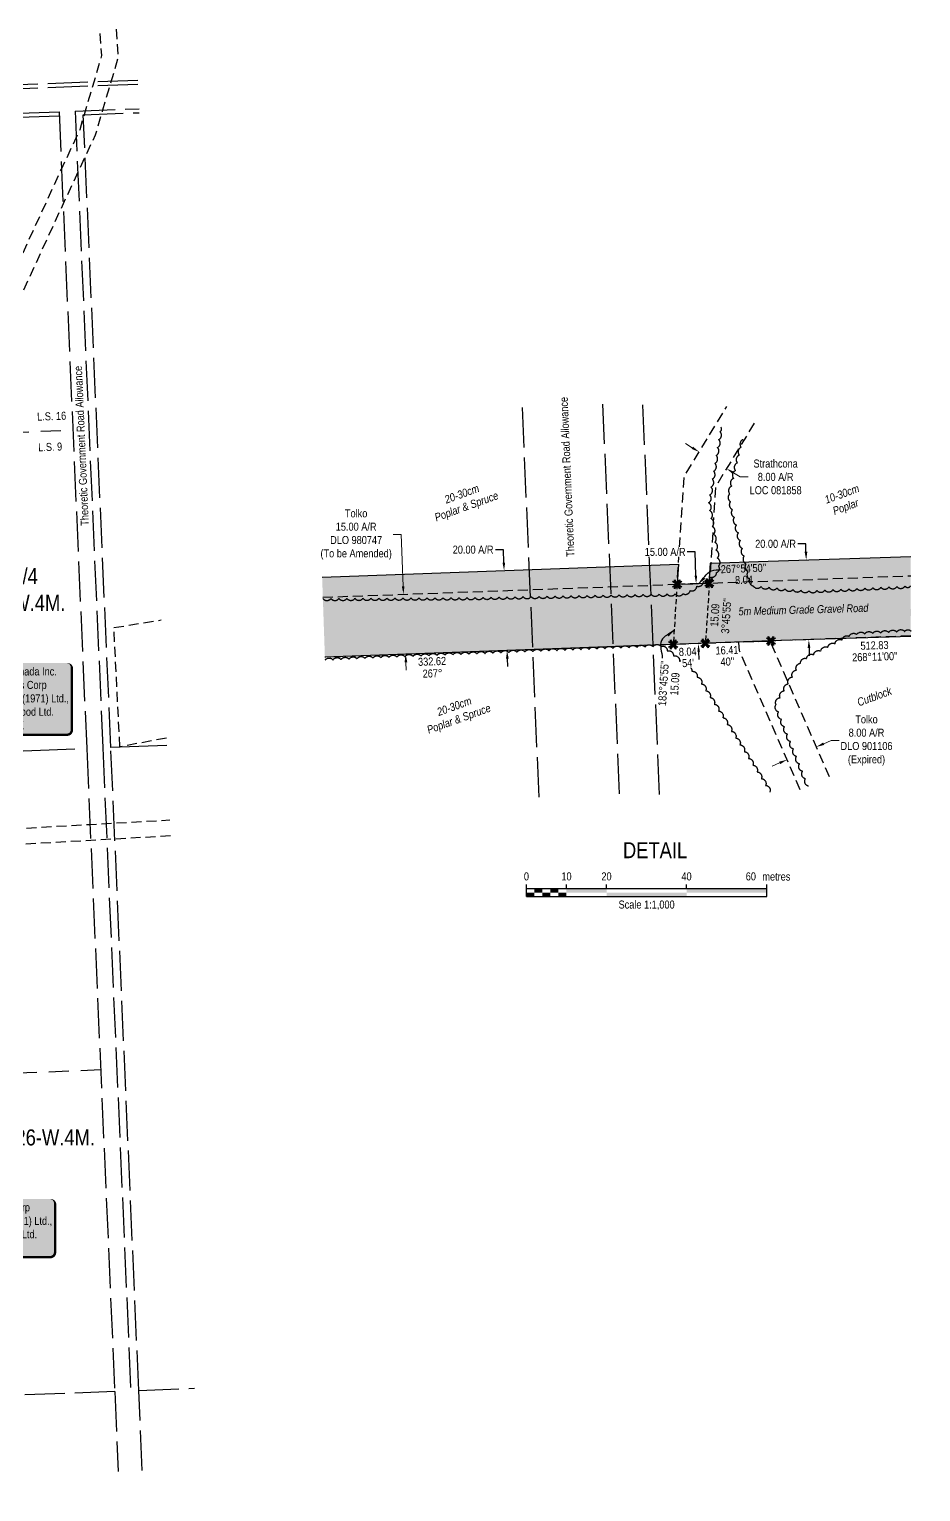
# Model space of a CAD drawing. Extents: x 686944 to 691954, y 6148394 to 6152199.
# Drawn here: x 690841 to 691954, y 6148522 to 6150350 of the extents above; entities that cross this region are included whole.
import ezdxf
from ezdxf.enums import TextEntityAlignment as Align

# ---------------------------------------------------------------- set-up
doc = ezdxf.new("R2010")
doc.units = 0
doc.header["$LTSCALE"] = 5
doc.header["$PDSIZE"] = 0.5
for name, pattern in [('0', [1, 1, 0]), ('foc-ACCESSROAD', [3.75, 2.5, -1.25]), ('foc-LSD', [8, 5, -3]), ('foc-QUARTERLINE', [33, 25, -3, 2, -3]), ('foc-TRAV', [1.875, 1.25, -0.625]), ('foc-UNSURVEYED', [12.5, 10, -2.5])]:
    doc.linetypes.add(name, pattern=pattern)
doc.layers.get('Defpoints').update_dxf_attribs({"color": 9})
for name, color, linetype in [('AS-ROADS', 254, 'Continuous'), ('AS-SURFACE IMPACT', 7, 'Continuous'), ('C-SYMBOL', 7, 'Continuous'), ('DETAIL-T', 7, 'Continuous'), ('F-AR', 190, 'foc-ACCESSROAD'), ('F-WS', 190, 'foc-ACCESSROAD'), ('L-BD', 7, 'Continuous'), ('L-MON', 1, 'Continuous'), ('L-ROAD-T', 7, 'Continuous'), ('L-SECQ', 8, 'foc-QUARTERLINE'), ('L-SECTION-LSD', 7, 'foc-LSD'), ('L-USEC', 7, 'foc-UNSURVEYED'), ('P-PROPOSED', 10, 'Continuous'), ('P-PROPOSED-H', 21, 'Continuous'), ('P-TRAV', 4, 'foc-TRAV'), ('P-TXT', 4, 'Continuous'), ('T-BUSH', 110, '0'), ('T-BUSH-T', 110, 'Continuous')]:
    doc.layers.add(name, color=color, linetype=linetype)
doc.layers.add('F-AR-T', color=190, linetype='Continuous', lineweight=9)
doc.layers.add('T-TEXT', color=48, linetype='Continuous', lineweight=18)
doc.styles.add('100L', font='', dxfattribs={"height": 11})
doc.styles.add('175L', font='', dxfattribs={"height": 20})
doc.styles.add('80', font='', dxfattribs={"height": 10})
doc.styles.add('80CG', font='', dxfattribs={"height": 10})
doc.styles.add('80L', font='', dxfattribs={"height": 10})
doc.styles.add('80LS', font='', dxfattribs={"height": 10})
doc.styles.get('100L').set_extended_font_data('Arial Narrow')
doc.styles.get('175L').set_extended_font_data('Arial Narrow')
doc.styles.get('80').set_extended_font_data('Arial Narrow')
doc.styles.get('80CG').set_extended_font_data('Arial Narrow')
doc.styles.get('80L').set_extended_font_data('Arial Narrow')
doc.styles.get('80LS').set_extended_font_data('Arial Narrow', italic=True)
doc.dimstyles.new('Compass 5 000', dxfattribs={"dimscale": 5, "dimtxt": 9, "dimasz": 2, "dimexe": 0.2, "dimexo": 0.0625, "dimgap": 0.5, "dimtad": 0, "dimtih": 1, "dimtoh": 1, "dimzin": 0, "dimdsep": 46, "dimtxsty": '80CG', "dimcen": 0.1, "dimse1": 1, "dimse2": 1, "dimclrd": 256, "dimclrt": 256, "dimaunit": 1, "dimadec": 4, "dimazin": 0, "dimtfac": 0.06, "dimtofl": 0, "dimtmove": 0, "dimatfit": 1, "dimfxl": 0.2, "dimtolj": 1, "dimtzin": 0, "dimlwd": -1, "dimarcsym": 0})

# ---------------------------------------------------------------- blocks, each defined once
blk = doc.blocks.new('*U43')
h = blk.add_hatch(color=255)
edge = h.paths.add_edge_path()
edge.add_line((-124, -45.5), (124, -45.5))
edge.add_arc((124, -39.5), 6, 270, 360)
edge.add_line((130, -39.5), (130, 38))
edge.add_arc((124, 38), 6, 0, 90)
edge.add_line((124, 44), (-124, 44))
edge.add_arc((-124, 38), 6, 90, 180)
edge.add_line((-130, 38), (-130, -39.5))
edge.add_arc((-124, -39.5), 6, 180, 270)
at = {"color": 44, "flags": 128}
blk.add_lwpolyline([(-124, -45.5, 3, 3, 0), (124, -45.5, 3, 3, 0.414214), (130, -39.5, 3, 3, 0), (130, 38, 3, 0, 0.414214), (124, 44, 0, 0, 0), (-124, 44, 0, 0, 0.414214), (-130, 38, 0, 0, 0), (-130, -39.5, 0, 3, 0.414214)], format="xyseb", close=True, dxfattribs=at)
at = {"color": 44, "style": '80'}
blk.add_attdef('ENTER_TEXT_001', (-36, -5), '', height=10, dxfattribs=at)
blk = doc.blocks.new('*U42')
h = blk.add_hatch(color=255)
edge = h.paths.add_edge_path()
edge.add_line((-124, -37), (124, -37))
edge.add_arc((124, -31), 6, 270, 360)
edge.add_line((130, -31), (130, 29.5))
edge.add_arc((124, 29.5), 6, 0, 90)
edge.add_line((124, 35.5), (-124, 35.5))
edge.add_arc((-124, 29.5), 6, 90, 180)
edge.add_line((-130, 29.5), (-130, -31))
edge.add_arc((-124, -31), 6, 180, 270)
at = {"color": 44, "flags": 128}
blk.add_lwpolyline([(-124, -37, 3, 3, 0), (124, -37, 3, 3, 0.414214), (130, -31, 3, 3, 0), (130, 29.5, 3, 0, 0.414214), (124, 35.5, 0, 0, 0), (-124, 35.5, 0, 0, 0.414214), (-130, 29.5, 0, 0, 0), (-130, -31, 0, 3, 0.414214)], format="xyseb", close=True, dxfattribs=at)
at = {"color": 44, "style": '80'}
blk.add_attdef('ENTER_TEXT_001', (-36, -5), '', height=10, dxfattribs=at)
blk = doc.blocks.new('TEMP')
h = blk.add_hatch(color=255)
h.dxf.hatch_style = 1
h.paths.add_polyline_path([(0, 0.25), (-0.67, 1.15), (-0.67, 0.67), (-1.15, 0.67), (-0.25, 0), (-1.15, -0.67), (-0.67, -0.67), (-0.67, -1.15), (0, -0.25), (0.67, -1.15), (0.67, -0.67), (1.15, -0.67), (0.25, 0), (1.15, 0.67), (0.67, 0.67), (0.67, 1.15)])
h.paths.add_polyline_path([(0.57, 0.85), (0.57, 0.57), (0.85, 0.57), (0.08, 0), (0.85, -0.57), (0.57, -0.57), (0.57, -0.85), (0, -0.08), (-0.57, -0.85), (-0.57, -0.57), (-0.85, -0.57), (-0.08, 0), (-0.85, 0.57), (-0.57, 0.57), (-0.57, 0.85), (0, 0.08)], flags=16)
h = blk.add_hatch(color=1)
h.dxf.hatch_style = 1
h.paths.add_polyline_path([(0, 0.08), (-0.57, 0.85), (-0.57, 0.57), (-0.85, 0.57), (-0.08, 0), (-0.85, -0.57), (-0.57, -0.57), (-0.57, -0.85), (0, -0.08), (0.57, -0.85), (0.57, -0.57), (0.85, -0.57), (0.08, 0), (0.85, 0.57), (0.57, 0.57), (0.57, 0.85)])
at = {"color": 1}
for p, q in [((-0.08, 0), (0.08, 0)), ((0, 0.08), (0, -0.08))]:
    blk.add_line(p, q, dxfattribs=at)
at = {"color": 255, "flags": 128}
blk.add_lwpolyline([(-0.25, 0), (-1.15, 0.67), (-0.67, 0.67), (-0.67, 1.15), (0, 0.25), (0.67, 1.15), (0.67, 0.67), (1.15, 0.67), (0.25, 0), (1.15, -0.67), (0.67, -0.67), (0.67, -1.15), (0, -0.25), (-0.67, -1.15), (-0.67, -0.67), (-1.15, -0.67)], close=True, dxfattribs=at)
at = {"color": 1, "flags": 128}
blk.add_lwpolyline([(-0.08, 0), (-0.85, 0.57), (-0.57, 0.57), (-0.57, 0.85), (0, 0.08), (0.57, 0.85), (0.57, 0.57), (0.85, 0.57), (0.08, 0), (0.85, -0.57), (0.57, -0.57), (0.57, -0.85), (0, -0.08), (-0.57, -0.85), (-0.57, -0.57), (-0.85, -0.57)], close=True, dxfattribs=at)
blk = doc.blocks.new('*D63')
at = {"layer": 'Defpoints', "color": 0, "transparency": 16777216}
for p in [(691684.3, 6149832.7), (691711.8, 6149800.9), (691718.5, 6149811.8)]:
    blk.add_point(p, dxfattribs=at)
at = {"layer": 'F-AR-T', "transparency": 16777216}
for p, q in [((691669.1, 6149827), (691660.6, 6149832.2)), ((691720.4, 6149795.7), (691728.9, 6149790.5)), ((691728.9, 6149790.5), (691738.9, 6149790.5))]:
    blk.add_line(p, q, dxfattribs=at)
for points in [[(691670, 6149828.4), (691668.2, 6149825.5), (691677.6, 6149821.8)], [(691721.2, 6149797.1), (691719.5, 6149794.3), (691711.8, 6149800.9)]]:
    blk.add_solid(points, dxfattribs=at)
at = {"layer": 'F-AR-T', "transparency": 16777216, "insert": (691773.2, 6149790.5), "char_height": 10, "attachment_point": 5, "style": '80CG'}
blk.add_mtext('\\A1;Strathcona\\P8.00 A/R\\PLOC 081858', dxfattribs=at)
blk = doc.blocks.new('*D64')
at = {"layer": 'Defpoints', "color": 0, "transparency": 16777216}
for p in [(691816.1, 6149471.4), (691779.4, 6149455.4), (691824, 6149453.1)]:
    blk.add_point(p, dxfattribs=at)
at = {"layer": 'F-AR-T', "transparency": 16777216}
for p, q in [((691833.2, 6149457.1), (691842.4, 6149461.1)), ((691842.4, 6149461.1), (691852.4, 6149461.1)), ((691778.2, 6149433.1), (691769, 6149429.1))]:
    blk.add_line(p, q, dxfattribs=at)
for points in [[(691832.5, 6149458.7), (691833.9, 6149455.6), (691824, 6149453.1)], [(691777.5, 6149434.6), (691778.9, 6149431.6), (691787.4, 6149437.1)]]:
    blk.add_solid(points, dxfattribs=at)
at = {"layer": 'F-AR-T', "transparency": 16777216, "insert": (691886.7, 6149461.1), "char_height": 10, "attachment_point": 5, "style": '80CG'}
blk.add_mtext('\\A1;Tolko\\P8.00 A/R\\PDLO 901106\\P(Expired)', dxfattribs=at)
blk = doc.blocks.new('*D65')
at = {"layer": 'Defpoints', "color": 0, "transparency": 16777216}
for p in [(691308.3, 6149643.9), (691397.1, 6149647.1), (691399.9, 6149572.1)]:
    blk.add_point(p, dxfattribs=at)
at = {"layer": 'F-AR-T', "transparency": 16777216}
for p, q in [((691305.6, 6149718.5), (691295.6, 6149718.5)), ((691307.9, 6149653.8), (691305.6, 6149718.5)), ((691311.4, 6149558.8), (691311.8, 6149548.9))]:
    blk.add_line(p, q, dxfattribs=at)
for points in [[(691309.6, 6149653.9), (691306.3, 6149653.8), (691308.3, 6149643.9)], [(691313.1, 6149558.9), (691309.7, 6149558.8), (691311, 6149568.8)]]:
    blk.add_solid(points, dxfattribs=at)
at = {"layer": 'F-AR-T', "transparency": 16777216, "insert": (691249.2, 6149718.5), "char_height": 10, "attachment_point": 5, "style": '80CG'}
blk.add_mtext('\\A1;Tolko\\P15.00 A/R\\PDLO 980747\\P(To be Amended)', dxfattribs=at)
blk = doc.blocks.new('*D66')
at = {"layer": 'Defpoints', "color": 0, "transparency": 16777216}
for p in [(691434, 6149673.4), (691434.6, 6149673.4), (691438.3, 6149573.5)]:
    blk.add_point(p, dxfattribs=at)
at = {"layer": 'P-TXT', "transparency": 16777216}
for p, q in [((691433.1, 6149699.6), (691423.1, 6149699.6)), ((691433.7, 6149683.4), (691433.1, 6149699.6)), ((691438, 6149563.5), (691438.4, 6149553.5))]:
    blk.add_line(p, q, dxfattribs=at)
for points in [[(691435.3, 6149683.4), (691432, 6149683.3), (691434, 6149673.4)], [(691439.7, 6149563.5), (691436.4, 6149563.4), (691437.7, 6149573.5)]]:
    blk.add_solid(points, dxfattribs=at)
at = {"layer": 'P-TXT', "transparency": 16777216, "insert": (691395.3, 6149699.6), "char_height": 10, "attachment_point": 5, "style": '80CG'}
blk.add_mtext('\\A1;20.00 A/R', dxfattribs=at)
blk = doc.blocks.new('*D78')
at = {"layer": 'Defpoints', "color": 0, "transparency": 16777216}
for p in [(691668, 6149657), (691673.9, 6149657.2), (691670.7, 6149582)]:
    blk.add_point(p, dxfattribs=at)
at = {"layer": 'P-TXT', "transparency": 16777216}
for p, q in [((691672.5, 6149696.8), (691662.5, 6149696.8)), ((691673.6, 6149667.2), (691672.5, 6149696.8)), ((691677, 6149572.2), (691677.4, 6149562.2))]:
    blk.add_line(p, q, dxfattribs=at)
for points in [[(691675.2, 6149667.2), (691671.9, 6149667.1), (691673.9, 6149657.2)], [(691678.7, 6149572.2), (691675.4, 6149572.1), (691676.7, 6149582.2)]]:
    blk.add_solid(points, dxfattribs=at)
at = {"layer": 'P-TXT', "transparency": 16777216, "insert": (691635.2, 6149696.8), "char_height": 10, "attachment_point": 5, "style": '80CG', "bg_fill": 3, "box_fill_scale": 1.1, "bg_fill_color": 256, "bg_fill_true_color": 13158600, "bg_fill_transparency": 0}
blk.add_mtext('\\A1;15.00 A/R', dxfattribs=at)
blk = doc.blocks.new('*D79')
at = {"layer": 'Defpoints', "color": 0, "transparency": 16777216}
for p in [(691811.4, 6149686.9), (691811.6, 6149686.9), (691814.8, 6149587)]:
    blk.add_point(p, dxfattribs=at)
at = {"layer": 'P-TXT', "transparency": 16777216}
for p, q in [((691810.8, 6149706.9), (691800.8, 6149706.9)), ((691811.1, 6149696.9), (691810.8, 6149706.9)), ((691814.9, 6149577), (691815.2, 6149567))]:
    blk.add_line(p, q, dxfattribs=at)
for points in [[(691812.8, 6149697), (691809.4, 6149696.9), (691811.4, 6149686.9)], [(691816.6, 6149577), (691813.2, 6149576.9), (691814.6, 6149587)]]:
    blk.add_solid(points, dxfattribs=at)
at = {"layer": 'P-TXT', "transparency": 16777216, "insert": (691773.1, 6149706.9), "char_height": 10, "attachment_point": 5, "style": '80CG'}
blk.add_mtext('\\A1;20.00 A/R', dxfattribs=at)
blk = doc.blocks.new('*U89')
at = {"color": 0}
for p, q in [((-150, 0), (-150, 15)), ((-150, 10), (150.2, 10)), ((-150, 0), (150.2, 0)), ((-100, 10), (-100, 15)), ((-50, 10), (-50, 15)), ((50, 10), (50, 15)), ((150.2, 0), (150.2, 15))]:
    blk.add_line(p, q, dxfattribs=at)
for points in [[(-150, 5), (-140, 5), (-150, 0), (-140, 0)], [(-140, 10), (-130, 10), (-140, 5), (-130, 5)], [(-130, 5), (-120, 5), (-130, 0), (-120, 0)], [(-120, 10), (-110, 10), (-120, 5), (-110, 5)], [(-110, 5), (-100, 5), (-110, 0), (-100, 0)], [(-100, 10), (-50, 10), (-100, 5), (-50, 5)], [(-50, 5), (50, 5), (-50, 0), (50, 0)], [(50, 10), (150.2, 10), (50, 5), (150.2, 5)]]:
    blk.add_solid(points, dxfattribs=at)
at = {"color": 0, "style": '80'}
blk.add_text('metres', height=10, dxfattribs=at).set_placement((162.2, 20), align=Align.CENTER)
at = {"color": 0, "char_height": 10, "style": '80'}
for s, insert, attachment_point in [('0', (-150, 30.2), 2), ('10', (-100, 30.2), 2), ('20', (-50, 30.2), 2), ('40', (50, 30.2), 2), ('60', (136.7, 30.2), 3), ('Scale 1:1,000', (0.1, -5), 2)]:
    blk.add_mtext(s, dxfattribs=dict(at, insert=insert, attachment_point=attachment_point))

msp = doc.modelspace()

# ---------------------------------------------------------------- hatches: boundary and pattern name
at = {"layer": 'P-PROPOSED-H'}
h = msp.add_hatch(color=256, dxfattribs=at)
h.dxf.hatch_style = 1
h.paths.add_polyline_path([(691206.727, 6149665.096), (691651.793, 6149681.331), (691650.147, 6149656.32), (691690.363, 6149657.785), (691692.009, 6149682.798), (691763.928, 6149685.421), (691941.94, 6149691.068), (691941.94, 6149591.026), (691767.336, 6149585.488), (691210.167, 6149565.164)])

# ---------------------------------------------------------------- linework, layer by layer
at = {"layer": 'AS-ROADS', "const_width": 24.998, "flags": 128}
msp.add_lwpolyline([(691208.912, 6149601.617), (691367.871, 6149607.657), (691608.896, 6149617.067), (691941.94, 6149629.152)], dxfattribs=at)
at = {"layer": 'F-AR', "flags": 128}
for points in [[(690330.049, 6148522.357), (690335.017, 6148623.738), (690336.972, 6148663.643), (690389.312, 6148953.778), (690398.223, 6149009.456), (690396.378, 6149030.771), (690404.099, 6149047.803), (690403.423, 6149079.014), (690411.498, 6149095.548), (690431.964, 6149229.554), (690475.139, 6149331.099), (690529.07, 6149436.123), (690568.007, 6149511.962), (690707.603, 6149798.336), (690790.196, 6149977.297), (690881.172, 6150175.149), (690904.345, 6150224.773), (690908.59, 6150239.171), (690911.239, 6150248.158), (690920.236, 6150278.674), (690931.551, 6150317.059), (690929.15, 6150349.112)], [(690949.281, 6150349.945), (690951.906, 6150314.894), (690941.463, 6150279.466), (690932.465, 6150248.947), (690923.231, 6150217.626), (690910.694, 6150190.777), (690883.065, 6150131.612), (690808.462, 6149968.867), (690725.869, 6149789.906), (690586.057, 6149503.034), (690552.169, 6149437.027), (690493.385, 6149322.549), (690451.487, 6149224.008), (690430.94, 6149089.471), (690423.66, 6149074.566), (690424.33, 6149043.661), (690416.894, 6149027.257), (690418.498, 6149008.722), (690409.163, 6148950.398), (690357.02, 6148661.352), (690355.216, 6148624.527), (690350.249, 6148523.183)], [(691746.37, 6149857.598), (691698.325, 6149778.777), (691690.363, 6149657.785), (691650.147, 6149656.32), (691659.024, 6149791.216), (691712.187, 6149878.433)], [(691207.585, 6149640.178), (691466.286, 6149649.614), (691617.048, 6149655.113), (691650.147, 6149656.32), (691690.363, 6149657.785), (691941.94, 6149666.963)], [(691941.94, 6149591.857), (691767.336, 6149585.488), (691727.326, 6149584.028), (691620.251, 6149580.12), (691469.488, 6149574.621), (691210.167, 6149565.162)], [(691803.756, 6149399.602), (691727.915, 6149573.168), (691727.326, 6149584.028), (691767.336, 6149585.488), (691767.496, 6149582.558), (691840.435, 6149415.629)], [(691017.478, 6149341.879), (690947.767, 6149337.943), (690917.639, 6149336.241), (690566.024, 6149316.387), (690541.815, 6149315.021), (690528.794, 6149314.286), (690468.48, 6149263.974), (690486.006, 6149305.196), (690521.485, 6149333.946), (690555.771, 6149335.88), (690585.021, 6149337.53), (690916.769, 6149356.255), (690946.897, 6149357.955), (691016.608, 6149361.889)]]:
    msp.add_lwpolyline(points, dxfattribs=at)
at = {"layer": 'F-WS'}
msp.add_lwpolyline([(691012.161, 6149464.205), (690954.071, 6149453.281), (690946.646, 6149602.243), (691005.748, 6149611.736)], dxfattribs=at)
at = {"layer": 'L-SECQ'}
for p, q in [((690113.363, 6149419.865), (690912.645, 6149451.16)), ((691012.558, 6149455.072), (690942.794, 6149452.341))]:
    msp.add_line(p, q, dxfattribs=at)
at = {"layer": 'L-SECTION-LSD'}
for p, q in [((690096.042, 6149820.016), (690895.348, 6149849.042)), ((690930.106, 6149049.429), (690130.75, 6149018.155))]:
    msp.add_line(p, q, dxfattribs=at)
at = {"layer": 'L-USEC'}
for p, q in [((690976.658, 6150280.951), (690261.307, 6150254.324)), ((690976.471, 6150285.977), (690271.17, 6150259.724)), ((690078.72, 6150220.167), (690878.052, 6150246.922)), ((690078.889, 6150215.141), (690878.22, 6150241.896)), ((690878.052, 6150246.922), (690912.645, 6149451.16)), ((690898.154, 6150247.671), (690977.976, 6150250.642)), ((690898.154, 6150247.671), (690932.741, 6149452.034)), ((690908.391, 6150243.019), (690978.163, 6150245.616)), ((690942.794, 6149452.341), (690908.422, 6150243.02)), ((691456.56, 6149877.351), (691477.439, 6149388.37)), ((691557.06, 6149881.642), (691577.974, 6149391.831)), ((691628.216, 6149393.56), (691607.285, 6149883.787)), ((690912.644, 6149451.16), (690947.568, 6148647.697)), ((690912.644, 6149451.16), (690912.644, 6149451.16)), ((690932.74, 6149452.034), (690967.664, 6148648.57)), ((690977.717, 6148648.876), (690942.794, 6149452.341)), ((690947.568, 6148647.697), (690148.135, 6148616.445)), ((690947.568, 6148647.697), (690951.909, 6148547.8)), ((690947.568, 6148647.697), (690947.568, 6148647.697)), ((690977.717, 6148648.876), (691047.483, 6148651.603)), ((690982.057, 6148549.031), (690977.718, 6148648.875))]:
    msp.add_line(p, q, dxfattribs=at)
at = {"layer": 'P-PROPOSED', "flags": 128}
msp.add_lwpolyline([(691941.94, 6149591.026), (691767.336, 6149585.488), (691210.167, 6149565.164)], dxfattribs=at)
at = {"layer": 'P-TRAV', "color": 4}
for p, q in [((691650.147, 6149656.32), (691645.192, 6149581.032)), ((691690.363, 6149657.785), (691685.372, 6149582.498))]:
    msp.add_line(p, q, dxfattribs=at)
at = {"layer": 'T-BUSH', "flags": 128}
for points in [[(691207.724, 6149638.595, 0.52056705), (691217.723, 6149638.656, 0.52056705), (691227.722, 6149638.716, 0.52056705), (691237.721, 6149638.776, 0.52056705), (691247.72, 6149638.836, 0.52056705), (691257.719, 6149638.897, 0.52056705), (691267.718, 6149638.957, 0.52056705), (691277.717, 6149639.017, 0.52056705), (691287.716, 6149639.077, 0.52056705), (691297.715, 6149639.138, 0.52056705), (691307.714, 6149639.198, 0.52056705), (691317.713, 6149639.258, 0.52056705), (691327.712, 6149639.318, 0.52056705), (691337.711, 6149639.378, 0.52056705), (691347.71, 6149639.439, 0.52056705), (691357.709, 6149639.499, 0.52056705), (691367.707, 6149639.559, 0.52056705), (691377.706, 6149639.619, 0.52056705), (691387.705, 6149639.68, 0.52056705), (691397.703, 6149639.819, 0.52056705), (691407.701, 6149640.004, 0.52056705), (691417.698, 6149640.188, 0.52056705), (691427.696, 6149640.373, 0.52056705), (691437.693, 6149640.558, 0.52056705), (691447.69, 6149640.742, 0.52056705), (691457.688, 6149640.927, 0.52056705), (691467.685, 6149641.112, 0.52056705), (691477.683, 6149641.297, 0.52056705), (691487.68, 6149641.481, 0.52056705), (691497.677, 6149641.666, 0.52056705), (691507.675, 6149641.851, 0.52056705), (691517.672, 6149642.036, 0.52056705), (691527.67, 6149642.22, 0.52056705), (691537.667, 6149642.405, 0.52056705), (691547.664, 6149642.59, 0.52056705), (691557.662, 6149642.774, 0.52056705), (691567.659, 6149642.959, 0.52056705), (691577.657, 6149643.144, 0.52056705), (691587.654, 6149643.329, 0.52056705), (691597.651, 6149643.513, 0.52056705), (691607.649, 6149643.698, 0.52056705), (691617.646, 6149643.883, 0.52056705), (691627.644, 6149644.067, 0.52056705), (691637.641, 6149644.252, 0.52056705), (691647.639, 6149644.437, 0.52056705), (691657.636, 6149644.622, 0.52056705), (691666.475, 6149648.418, 0.52056705), (691674.714, 6149654.084, 0.52056705), (691682.953, 6149659.749, 0.52056705), (691691.192, 6149665.415, 0.52056705), (691699.432, 6149671.08, 0.52056705), (691701.968, 6149679.19, 0.52056705), (691700.388, 6149689.064, 0.52056705), (691698.808, 6149698.937, 0.52056705), (691697.229, 6149708.811, 0.52056705), (691695.649, 6149718.684, 0.52056705), (691694.07, 6149728.558, 0.52056705), (691692.49, 6149738.431, 0.52056705), (691690.911, 6149748.305, 0.52056705), (691689.331, 6149758.179, 0.52056705), (691690.88, 6149768.048, 0.52056705), (691692.486, 6149777.917, 0.52056705), (691694.092, 6149787.787, 0.52056705), (691695.698, 6149797.656, 0.52056705), (691697.304, 6149807.525, 0.52056705), (691698.909, 6149817.395, 0.52056705), (691700.515, 6149827.264, 0.52056705), (691702.121, 6149837.133, 0.52056705), (691703.727, 6149847.002, 0.52056705), (691704.656, 6149852.709, 0.52056705)], [(691732.53, 6149837.188, 0.52056705), (691730.149, 6149827.476, 0.52056705), (691727.768, 6149817.765, 0.52056705), (691725.387, 6149808.053, 0.52056705), (691723.005, 6149798.342, 0.52056705), (691720.624, 6149788.63, 0.52056705), (691718.243, 6149778.919, 0.52056705), (691715.862, 6149769.207, 0.52056705), (691716.819, 6149759.507, 0.52056705), (691719.266, 6149749.812, 0.52056705), (691721.712, 6149740.117, 0.52056705), (691724.158, 6149730.421, 0.52056705), (691726.604, 6149720.726, 0.52056705), (691729.05, 6149711.031, 0.52056705), (691731.496, 6149701.335, 0.52056705), (691733.943, 6149691.64, 0.52056705), (691736.389, 6149681.945, 0.52056705), (691738.835, 6149672.25, 0.52056705), (691741.281, 6149662.554, 0.52056705), (691745.096, 6149654.456, 0.52056705), (691755.051, 6149653.522, 0.52056705), (691765.007, 6149652.588, 0.52056705), (691774.962, 6149651.654, 0.52056705), (691784.917, 6149650.72, 0.52056705), (691794.873, 6149649.786, 0.52056705), (691804.828, 6149648.853, 0.52056705), (691814.79, 6149648.2, 0.52056705), (691824.777, 6149648.686, 0.52056705), (691834.765, 6149649.172, 0.52056705), (691844.752, 6149649.658, 0.52056705), (691854.739, 6149650.144, 0.52056705), (691864.726, 6149650.63, 0.52056705), (691874.714, 6149651.116, 0.52056705), (691884.701, 6149651.602, 0.52056705), (691894.688, 6149652.088, 0.52056705), (691904.676, 6149652.574, 0.52056705), (691914.663, 6149653.06, 0.52056705), (691924.65, 6149653.546, 0.52056705), (691934.637, 6149654.032, 0.52056705), (691941.794, 6149654.38, 0.52056705)], [(691814.214, 6149404.078, -0.52056705), (691810.473, 6149413.351, -0.52056705), (691806.732, 6149422.624, -0.52056705), (691802.991, 6149431.897, -0.52056705), (691799.25, 6149441.17, -0.52056705), (691795.508, 6149450.443, -0.52056705), (691791.767, 6149459.716, -0.52056705), (691788.026, 6149468.989, -0.52056705), (691784.285, 6149478.261, -0.52056705), (691780.544, 6149487.534, -0.52056705), (691776.803, 6149496.807, -0.52056705), (691773.646, 6149506.036, -0.52056705), (691778.748, 6149514.635, -0.52056705), (691783.85, 6149523.235, -0.52056705), (691788.952, 6149531.834, -0.52056705), (691794.054, 6149540.434, -0.52056705), (691799.156, 6149549.033, -0.52056705), (691804.258, 6149557.633, -0.52056705), (691811.811, 6149563.642, -0.52056705), (691820.679, 6149568.261, -0.52056705), (691829.547, 6149572.88, -0.52056705), (691838.416, 6149577.499, -0.52056705), (691847.284, 6149582.118, -0.52056705), (691856.152, 6149586.737, -0.52056705), (691865.021, 6149591.356, -0.52056705), (691874.53, 6149593.667, -0.52056705), (691884.51, 6149594.283, -0.52056705), (691894.49, 6149594.899, -0.52056705), (691904.47, 6149595.516, -0.52056705), (691914.45, 6149596.132, -0.52056705), (691924.431, 6149596.748, -0.52056705), (691934.411, 6149597.364, -0.52056705), (691942.125, 6149597.84, -0.52056705)], [(691210.333, 6149561.388, -0.52056705), (691220.321, 6149561.852, -0.52056705), (691230.309, 6149562.316, -0.52056705), (691240.298, 6149562.779, -0.52056705), (691250.286, 6149563.243, -0.52056705), (691260.274, 6149563.707, -0.52056705), (691270.263, 6149564.171, -0.52056705), (691280.251, 6149564.634, -0.52056705), (691290.242, 6149565.043, -0.52056705), (691300.233, 6149565.446, -0.52056705), (691310.224, 6149565.849, -0.52056705), (691320.215, 6149566.252, -0.52056705), (691330.206, 6149566.655, -0.52056705), (691340.197, 6149567.058, -0.52056705), (691350.188, 6149567.462, -0.52056705), (691360.179, 6149567.865, -0.52056705), (691370.17, 6149568.268, -0.52056705), (691380.161, 6149568.671, -0.52056705), (691390.152, 6149569.074, -0.52056705), (691400.143, 6149569.477, -0.52056705), (691410.134, 6149569.88, -0.52056705), (691420.125, 6149570.284, -0.52056705), (691430.116, 6149570.687, -0.52056705), (691440.107, 6149571.09, -0.52056705), (691450.098, 6149571.493, -0.52056705), (691460.089, 6149571.896, -0.52056705), (691470.08, 6149572.299, -0.52056705), (691480.071, 6149572.702, -0.52056705), (691490.062, 6149573.106, -0.52056705), (691500.053, 6149573.509, -0.52056705), (691510.044, 6149573.912, -0.52056705), (691520.035, 6149574.315, -0.52056705), (691530.026, 6149574.718, -0.52056705), (691540.017, 6149575.121, -0.52056705), (691550.008, 6149575.524, -0.52056705), (691559.999, 6149575.928, -0.52056705), (691569.99, 6149576.331, -0.52056705), (691579.981, 6149576.734, -0.52056705), (691589.971, 6149577.137, -0.52056705), (691599.962, 6149577.54, -0.52056705), (691609.953, 6149577.943, -0.52056705), (691619.944, 6149578.346, -0.52056705), (691629.935, 6149578.75, -0.52056705), (691637.901, 6149573.189, -0.52056705), (691645.579, 6149566.784, -0.52056705), (691653.257, 6149560.378, -0.52056705), (691660.935, 6149553.973, -0.52056705), (691668.613, 6149547.568, -0.52056705), (691675.2, 6149540.206, -0.52056705), (691680.545, 6149531.755, -0.52056705), (691685.889, 6149523.304, -0.52056705), (691691.233, 6149514.853, -0.52056705), (691696.578, 6149506.402, -0.52056705), (691701.922, 6149497.951, -0.52056705), (691707.266, 6149489.5, -0.52056705), (691712.611, 6149481.049, -0.52056705), (691717.955, 6149472.598, -0.52056705), (691723.299, 6149464.147, -0.52056705), (691728.644, 6149455.696, -0.52056705), (691733.988, 6149447.244, -0.52056705), (691739.332, 6149438.793, -0.52056705), (691744.677, 6149430.342, -0.52056705), (691750.021, 6149421.891, -0.52056705), (691755.365, 6149413.44, -0.52056705), (691760.71, 6149404.989, -0.52056705), (691765.899, 6149396.783, -0.52056705)]]:
    msp.add_lwpolyline(points, format="xyb", dxfattribs=at)

# ---------------------------------------------------------------- block references
at = {"layer": 'AS-SURFACE IMPACT'}
ref = msp.add_blockref('*U43', (690764.087, 6149513.837), dxfattribs=dict(at, xscale=0.99991162, yscale=0.99991162, zscale=0.99991162))
ref.add_attrib('ENTER_TEXT_001', 'AOA 060009 Repsol Oil & Gas Canada Inc.', (690653.773, 6149542.43), dxfattribs={"layer": '0', "color": 44, "height": 9.99912, "style": '80'})
ref.add_attrib('ENTER_TEXT_002', 'AOA 060027 Sequoia Resources Corp', (690665.941, 6149525.588), dxfattribs={"layer": '0', "color": 44, "height": 9.99912, "style": '80'})
ref.add_attrib('ENTER_TEXT_003', 'FMA0600043 Vanderwell Contractors (1971) Ltd.,', (690637.717, 6149508.745), dxfattribs={"layer": '0', "color": 44, "height": 9.99912, "style": '80'})
ref.add_attrib('ENTER_TEXT_004', 'Tolko Industries Ltd., Alberta Plywood Ltd.', (690657.135, 6149492.08), dxfattribs={"layer": '0', "color": 44, "height": 9.99912, "style": '80'})
ref.add_attrib('ENTER_TEXT_005', 'TPA 2688 KEVIN MALONE', (690694.223, 6149475.237), dxfattribs={"layer": '0', "color": 44, "height": 9.99912, "style": '80'})
ref = msp.add_blockref('*U42', (690743.125, 6148852.547), dxfattribs=dict(at, xscale=0.99991162, yscale=0.99991162, zscale=0.99991162))
ref.add_attrib('ENTER_TEXT_001', 'AOA 060027 Sequoia Resources Corp', (690644.979, 6148872.72), dxfattribs={"layer": '0', "color": 44, "height": 9.99912, "style": '80'})
ref.add_attrib('ENTER_TEXT_002', 'FMA0600043 Vanderwell Contractors (1971) Ltd.,', (690616.755, 6148855.877), dxfattribs={"layer": '0', "color": 44, "height": 9.99912, "style": '80'})
ref.add_attrib('ENTER_TEXT_003', 'Tolko Industries Ltd., Alberta Plywood Ltd.', (690636.173, 6148839.212), dxfattribs={"layer": '0', "color": 44, "height": 9.99912, "style": '80'})
ref.add_attrib('ENTER_TEXT_004', 'TPA 2688 KEVIN MALONE', (690673.261, 6148822.369), dxfattribs={"layer": '0', "color": 44, "height": 9.99912, "style": '80'})
at = {"layer": 'DETAIL-T', "color": 3, "xscale": 0.99991162, "yscale": 0.99991162, "zscale": 0.99991162}
msp.add_blockref('*U89', (691611.925, 6149266.126), dxfattribs=at)
at = {"layer": 'L-MON', "color": 1, "xscale": 4.999558100000018, "yscale": 4.999558100000018, "zscale": 4.999558100000018}
msp.add_blockref('TEMP', (691767.336, 6149585.488), dxfattribs=at)
at = {"layer": 'L-MON', "xscale": 4.999558100000018, "yscale": 4.999558100000018, "zscale": 4.999558100000018}
msp.add_blockref('TEMP', (691767.336, 6149585.488), dxfattribs=at)

# ---------------------------------------------------------------- texts
at = {"layer": 'C-SYMBOL', "color": 3, "style": '175L'}
msp.add_text('Theor. S.E.1/4 Sec. 31-74-26-W.4M.', height=19.99823, dxfattribs=at).set_placement((690737.036, 6148949.099), align=Align.BOTTOM_CENTER)
at = {"layer": 'C-SYMBOL', "color": 3, "insert": (690777.116, 6149676.512), "char_height": 19.99823, "width": 215.96536, "attachment_point": 2, "style": '175L'}
msp.add_mtext('Theor. N.E.1/4 \\PSec. 31-74-26-W.4M.', dxfattribs=at)
at = {"layer": 'DETAIL-T', "color": 3, "insert": (691622.583, 6149324.069), "char_height": 19.9982, "width": 223.83824, "attachment_point": 5, "style": '80CG'}
msp.add_mtext('DETAIL', dxfattribs=at)
at = {"layer": 'L-BD', "style": '80L'}
for s, height, rotation, p in [('15.09', 9.9991, 86.2073, (691697.228, 6149617.739)), ("3°45'55''", 9.9991, 86.2073, (691711.445, 6149616.796)), ('8.04', 9.9991, 2.0891, (691663.38, 6149572.187)), ('16.41', 9.9991, 2.0891, (691712.42, 6149574.023)), ('512.83', 9.9991, 1.8169, (691896.698, 6149580.087)), ('332.62', 9.9991, 2.0891, (691344.016, 6149560.041)), ("183°45'55''", 9.99912, 86.2349, (691633.072, 6149532.632)), ("40''", 9.9991, 2.0891, (691712.94, 6149559.784)), ("268°11'00''", 9.99912, 1.8169, (691897.15, 6149565.846)), ('267°', 9.9991, 2.0891, (691344.563, 6149545.052)), ('15.09', 9.9991, 86.2349, (691647.29, 6149531.696))]:
    msp.add_text(s, height=height, rotation=rotation, dxfattribs=at).set_placement(p, align=Align.MIDDLE)
at = {"layer": 'L-BD', "insert": (691704.283, 6149680.123), "char_height": 9.99912, "width": 56.30239, "attachment_point": 1, "rotation": 2.0866, "line_spacing_factor": 0.855, "style": '80L', "bg_fill": 1, "box_fill_scale": 1.1, "bg_fill_color": 21, "bg_fill_transparency": 0}
msp.add_mtext("\\pi0.21028;267°54'50'' \\P\\pi17.51435;8.04", dxfattribs=at)
at = {"layer": 'T-BUSH-T', "char_height": 10, "attachment_point": 1, "rotation": 20, "style": '80L'}
for s, insert in [('\\pi19.76351;{\\fArial Narrow|b0|i1|c0|p34;20-30cm \\P\\pi0.32626;Poplar & Spruce}', (691340.027, 6149759.736)), ('\\pi20.2751;{\\fArial Narrow|b0|i1|c0|p34;10-30cm \\P\\pi24.83854;Poplar}', (691814.298, 6149759.456)), ('\\pi19.76351;{\\fArial Narrow|b0|i1|c0|p34;20-30cm \\P\\pi0.32626;Poplar & Spruce}', (691330.494, 6149494.268))]:
    msp.add_mtext_dynamic_manual_height_columns(s, width=83.23097, gutter_width=47.496, heights=[0], dxfattribs=dict(at, insert=insert))
at = {"layer": 'T-TEXT', "attachment_point": 1}
for s, width, gutter_width, insert, char_height, rotation, style in [('\\pi18.65087;{\\fArial Narrow|b0|i1|c0|p34;5m Medium Grade Gravel Road}', 199.32985, 49.996, (691708.049, 6149626.931), 9.99382, 1.6011, '80L'), ('\\pi19.54718;Cutblock', 83.23097, 47.496, (691855.514, 6149506.48), 9.99912, 20, '80LS')]:
    msp.add_mtext_dynamic_manual_height_columns(s, width=width, gutter_width=gutter_width, heights=[0], dxfattribs=dict(at, insert=insert, char_height=char_height, rotation=rotation, style=style))

# ---------------------------------------------------------------- dimensions: what is measured, and where the dimension line sits
at = {"layer": 'F-AR-T'}
dim = msp.add_aligned_dim(p1=(691684.293, 6149832.671), p2=(691718.475, 6149811.835), distance=-12.789, text='Strathcona\\P8.00 A/R\\PLOC 081858', dimstyle='Compass 5 000', dxfattribs=at)
dim.commit()
dim.dimension.update_dxf_attribs({"geometry": '*D63', "text_midpoint": (691773.211, 6149790.506)})
for base, p1, p2, angle, text, picture, middle in [((691308.297, 6149643.851), (691399.876, 6149572.082), (691397.14, 6149647.092), 92.089083, 'Tolko\\P15.00 A/R\\PDLO 980747\\P(To be Amended)', '*D65', (691249.195, 6149718.451)), ((691824.045, 6149453.138), (691779.39, 6149455.364), (691816.07, 6149471.391), 23.602737, 'Tolko\\P8.00 A/R\\PDLO 901106\\P(Expired)', '*D64', (691886.652, 6149461.146))]:
    dim = msp.add_linear_dim(base=base, p1=p1, p2=p2, angle=angle, text=text, dimstyle='Compass 5 000', dxfattribs=at)
    dim.commit()
    dim.dimension.update_dxf_attribs({"geometry": picture, "text_midpoint": middle, "dimtype": 161})
at = {"layer": 'P-TXT'}
for base, p1, p2, angle, picture, middle in [((691811.427, 6149686.928), (691814.817, 6149586.994), (691811.647, 6149686.935), 91.816915, '*D79', (691773.057, 6149706.918)), ((691434.018, 6149673.387), (691438.275, 6149573.485), (691434.63, 6149673.409), 92.089061, '*D66', (691395.326, 6149699.626))]:
    dim = msp.add_linear_dim(base=base, p1=p1, p2=p2, angle=angle, text='20.00 A/R', dimstyle='Compass 5 000', dxfattribs=at)
    dim.commit()
    dim.dimension.update_dxf_attribs({"geometry": picture, "text_midpoint": middle, "dimtype": 161})

# ---------------------------------------------------------------- leaders
at = {"layer": 'L-BD', "path_type": 1}
msp.add_leader([(691677.247, 6149657.308), (691693.135, 6149673.061), (691705.181, 6149674.92)], dimstyle='Compass 5 000', override={"dimgap": 0.5, "dimtad": 0}, dxfattribs=at)

# ---------------------------------------------------------------- next in the draw order: texts
at = {"layer": 'L-BD', "insert": (691663.659, 6149563.027), "char_height": 9.9991, "width": 15.75663, "attachment_point": 2, "rotation": 2.0891, "style": '80L', "bg_fill": 3, "box_fill_scale": 1.1, "bg_fill_color": 256, "bg_fill_transparency": 0}
msp.add_mtext("54'", dxfattribs=at)
at = {"layer": 'L-ROAD-T', "insert": (691507.671, 6149790.357), "char_height": 9.99912, "width": 199.52984, "attachment_point": 2, "rotation": 92.445043, "style": '80L', "bg_fill": 3, "box_fill_scale": 1.15, "bg_fill_color": 256, "bg_fill_true_color": 13158600, "bg_fill_transparency": 0}
msp.add_mtext('Theoretic Government Road Allowance', dxfattribs=at)
at = {"layer": 'L-SECTION-LSD', "char_height": 9.9991, "attachment_point": 1, "rotation": 2.079712, "style": '100L', "bg_fill": 3, "box_fill_scale": 1.5, "bg_fill_color": 256, "bg_fill_transparency": 0}
for s, width, insert in [('L.S. 16', 36.93817, (690850.504, 6149870.758)), ('L.S. 9', 30.52458, (690851.894, 6149832.502))]:
    msp.add_mtext_dynamic_manual_height_columns(s, width=width, gutter_width=54.995, heights=[0], dxfattribs=dict(at, insert=insert))

# ---------------------------------------------------------------- next in the draw order: linework, layer by layer
at = {"layer": 'P-PROPOSED', "flags": 128}
msp.add_lwpolyline([(691206.727, 6149665.096), (691651.793, 6149681.331), (691650.147, 6149656.32), (691690.363, 6149657.785), (691692.009, 6149682.798), (691763.928, 6149685.421), (691941.94, 6149691.068)], dxfattribs=at)

# ---------------------------------------------------------------- next in the draw order: texts
at = {"layer": 'L-ROAD-T', "style": '80L'}
msp.add_text('Theoretic Government Road Allowance', height=10, rotation=92.489147, dxfattribs=at).set_placement((690905.977, 6149829.378), align=Align.MIDDLE_CENTER)

# ---------------------------------------------------------------- next in the draw order: leaders
at = {"layer": 'L-BD', "path_type": 1}
msp.add_leader([(691646.354, 6149598.686), (691630.639, 6149586.152), (691631.601, 6149564.051)], dimstyle='Compass 5 000', override={"dimgap": 0.5, "dimtad": 0}, dxfattribs=at)

# ---------------------------------------------------------------- next in the draw order: dimensions: what is measured, and where the dimension line sits
at = {"layer": 'P-TXT'}
dim = msp.add_linear_dim(base=(691673.925, 6149657.187), p1=(691670.74, 6149581.964), p2=(691668.007, 6149656.971), angle=92.086565, text='15.00 A/R', dimstyle='Compass 5 000', override={"dimtfill": 1}, dxfattribs=at)
dim.commit()
dim.dimension.update_dxf_attribs({"geometry": '*D78', "text_midpoint": (691635.199, 6149696.827), "dimtype": 161})

# ---------------------------------------------------------------- next in the draw order: block references
at = {"layer": 'L-MON', "xscale": 4.999558100000018, "yscale": 4.999558100000018, "zscale": 4.999558100000018}
for p in [(691650.147, 6149656.32), (691690.363, 6149657.785), (691645.192, 6149581.032), (691685.372, 6149582.498)]:
    msp.add_blockref('TEMP', p, dxfattribs=at)

doc.saveas('drawing.dxf')
